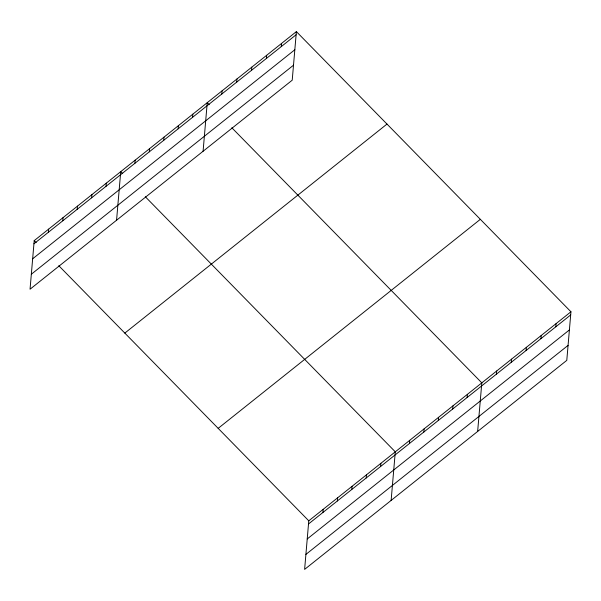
<?xml version="1.0" encoding="UTF-8"?>
<svg xmlns="http://www.w3.org/2000/svg" width="601" height="601" viewBox="0 0 601 601"><rect width="100%" height="100%" fill="white"/><g stroke="black" fill="none" stroke-linecap="round" stroke-linejoin="round"><path stroke-width="0.9" d="M296.383 31.605L34.212 240.633L30.05 289.216L292.221 80.188L296.383 31.605L570.95 311.784L566.788 360.367L304.617 569.395L308.779 520.812L570.95 311.784M48.365 232.302L48.636 229.139M62.782 220.8L63.052 217.645M77.198 209.306L77.469 206.143M91.622 197.812L91.893 194.649M106.039 186.31L106.309 183.155M116.564 220.236L120.733 171.653L122.672 173.636M134.879 163.322L135.15 160.159M149.296 151.82L149.566 148.665M163.72 140.326L163.99 137.163M178.136 128.832L178.407 125.669M192.553 117.33L192.831 114.175M203.085 151.257L207.247 102.681L209.186 104.657M221.829 93.996L222.1 90.834M236.689 82.149L236.959 78.986M251.541 70.302L251.819 67.139M266.401 58.455L266.671 55.3M281.26 46.615L281.531 43.452M322.932 512.48L323.203 509.317M337.349 500.979L337.619 497.823M351.765 489.484L352.036 486.322M366.189 477.99L366.46 474.828M380.606 466.489L380.876 463.333M391.131 500.415L395.293 451.832L145.322 196.752M409.446 443.5L409.717 440.338M423.863 431.999L424.133 428.844M438.287 420.505L438.557 417.342M452.703 409.011L452.974 405.848M467.12 397.516L467.39 394.354M477.645 431.435L481.814 382.86L231.843 127.773M496.396 374.175L496.666 371.012M511.256 362.328L511.526 359.165M526.108 350.481L526.378 347.325M540.968 338.633L541.238 335.478M555.82 326.794L556.09 323.631M33.941 243.796L296.113 34.768M32.657 258.783L294.828 49.755M31.335 274.221L293.506 65.201M124.82 333.097L386.991 124.069M218.171 428.355L480.342 219.327M308.508 523.974L570.68 314.947M307.224 538.962L569.395 329.934M305.901 554.4L568.073 345.38M34.212 240.633L36.158 242.616M58.808 265.732L308.779 520.812"/></g></svg>
